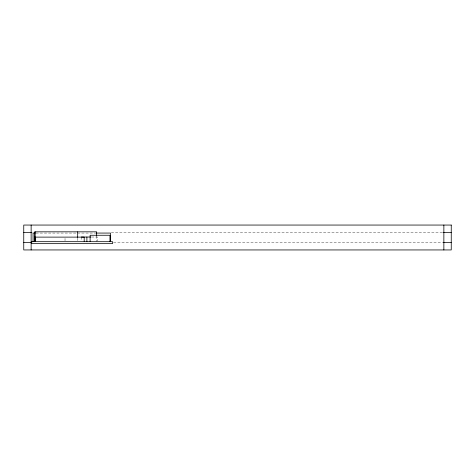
<?xml version="1.0" encoding="UTF-8"?>
<svg xmlns="http://www.w3.org/2000/svg" width="475" height="475" viewBox="0 0 475 475"><rect width="100%" height="100%" fill="white"/><g stroke="black" fill="none" stroke-linecap="round" stroke-linejoin="round"><path stroke-width="0.36" stroke-dasharray="2.38 1.78" d="M111.328 232.441L442.344 232.441M36.005 233.065L95.76 233.065M91.544 237.031L97.452 237.031L97.452 241.015M113.555 242.559L442.344 242.559M96.657 236.051L96.657 241.68M81.373 237.031L81.373 241.015M77.68 238.165L77.68 240.979M65.022 238.408L65.022 241.027"/><path stroke-width="0.71" d="M23.75 232.441L31.914 232.441M443.086 232.441L451.25 232.441M35.269 233.065L33.054 233.065L33.054 241.68M96.496 233.065L110.509 233.065L110.509 241.68M81.373 237.031L90.808 237.031M31.184 241.68L112.528 241.68L112.528 243.651L31.184 243.651M23.75 242.559L31.914 242.559M443.086 242.559L451.25 242.559M443.864 225.055L443.864 249.945M109.951 241.68L109.951 235.256L90.125 235.256L90.125 241.68M96.657 235.351L96.657 231.83L34.681 231.83L34.681 241.68M86.889 237.031L86.889 241.68M84.194 241.68L84.194 237.12L35.589 237.12L35.589 241.68M77.68 231.83L77.68 237.458M35.174 231.83L35.174 241.68M34.847 236.449L34.847 241.68M31.136 225.055L31.136 249.945M451.25 225.055L23.75 225.055L23.75 249.945L451.25 249.945L451.25 225.055"/></g></svg>
